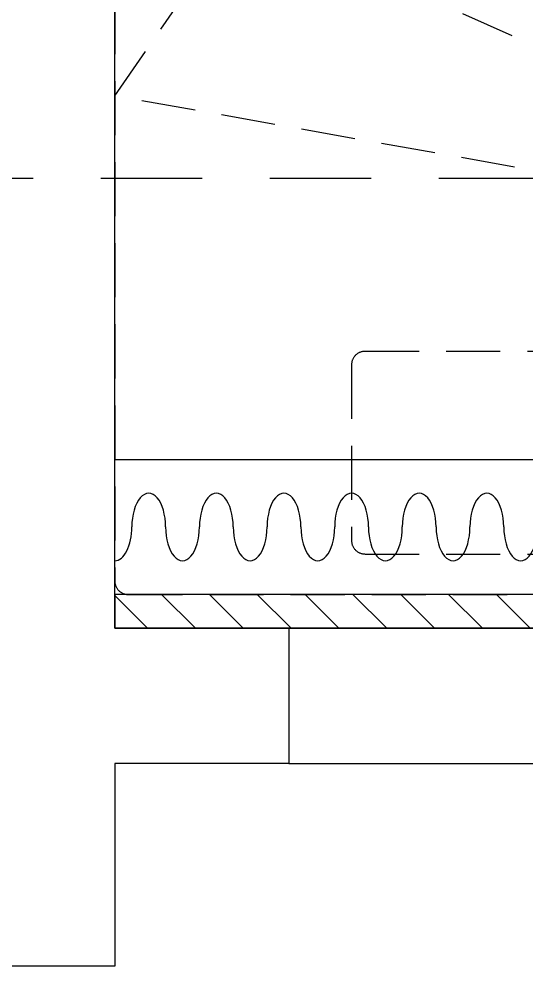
# Model space of a CAD drawing. Header units: inches. Extents: x -63256 to 33689, y -34490 to 100230.
# Drawn here: x -18902 to -18152, y -22482 to -21080 of the extents above; entities that cross this region are included whole.
import ezdxf

# ---------------------------------------------------------------- set-up
doc = ezdxf.new("R2010")
doc.units = ezdxf.units.IN
doc.header["$LTSCALE"] = 100
doc.header["$MEASUREMENT"] = 0
doc.linetypes.add('DH-HID2', pattern=[1.2, 0.8, -0.4])
doc.linetypes.add('HID', pattern=[2.5, 1.5, -1])
for name, color, linetype in [('01. F-소품', 3, 'Continuous'), ('06-LIGHT', 4, 'Continuous'), ('07-DIM WAL', 5, 'Continuous'), ('3.기호.계단선', 30, 'Continuous'), ('C-WIN', 4, 'Continuous'), ('FU-FURM', 251, 'DH-HID2'), ('도면층2', 2, 'Continuous')]:
    doc.layers.add(name, color=color, linetype=linetype)

# ---------------------------------------------------------------- blocks, each defined once
blk = doc.blocks.new('F-701')
at = {"layer": 'FU-FURM'}
for p, q in [((464, -1008), (-650, -506.5)), ((-650, -506.5), (650, -738)), ((650, -738), (464, -1008))]:
    blk.add_line(p, q, dxfattribs=at)
for points in [[(-630, -2100), (630, -2100, 0.414214), (650, -2080), (650, -20, 0.414214), (630, 0), (-630, 0, 0.414214), (-650, -20), (-650, -2080, 0.414214)], [(-280, -360), (280, -360, 0.414214), (300, -340), (300, -80, 0.414214), (280, -60), (-280, -60, 0.414214), (-300, -80), (-300, -340, 0.414214)]]:
    blk.add_lwpolyline(points, format="xyb", close=True, dxfattribs=at)
blk = doc.blocks.new('FFSFDF')
at = {"layer": '01. F-소품'}
blk.add_hatch(color=8, dxfattribs=at).paths.add_polyline_path([(1567672.9, 1746751.1), (1567679.9, 1746744.1), (1567715.3, 1746779.4), (1567679.9, 1746814.8), (1567672.9, 1746807.7), (1567701.2, 1746779.4)])
at = {"layer": '01. F-소품', "color": 8}
for p, q in [((1567672.9, 1746807.7), (1567679.9, 1746814.8)), ((1567474.8, 1746779.4), (1567701.2, 1746779.4)), ((1567672.9, 1746751.1), (1567679.9, 1746744.1))]:
    blk.add_line(p, q, dxfattribs=at)
for points in [[(1567679.9, 1746814.8), (1567715.3, 1746779.4), (1567679.9, 1746744.1)], [(1567672.9, 1746807.7), (1567701.2, 1746779.4), (1567672.9, 1746751.1)]]:
    blk.add_lwpolyline(points, dxfattribs=at)
for centre, start_param, end_param in [((1566799.8, 1746779.4), 1.570796, 4.712389), ((1566899.8, 1746779.4), 1.570796, 4.712389), ((1566999.8, 1746779.4), 1.570796, 4.712389), ((1567099.8, 1746779.4), 1.570796, 4.712389), ((1567199.8, 1746779.4), 1.570796, 4.712389), ((1567299.8, 1746779.4), 1.570796, 4.712389), ((1567399.8, 1746779.4), 1.570796, 4.712389), ((1566749.8, 1746779.4), 6.283185, 7.853982), ((1566849.8, 1746779.4), 4.712389, 7.853982), ((1566949.8, 1746779.4), 4.712389, 7.853982), ((1567049.8, 1746779.4), 4.712389, 7.853982), ((1567149.8, 1746779.4), 4.712389, 7.853982), ((1567249.8, 1746779.4), 4.712389, 7.853982), ((1567349.8, 1746779.4), 4.712389, 7.853982), ((1567449.8, 1746779.4), 4.712389, 7.853982)]:
    blk.add_ellipse(centre, major_axis=(0, -50), ratio=0.5, start_param=start_param, end_param=end_param, dxfattribs=at)
blk = doc.blocks.new('dfdadfs')
at = {"layer": 'C-WIN'}
blk.add_lwpolyline([(-16017.8, -121982.5), (-18502.8, -121982.5), (-18502.8, -122182.5), (-16017.8, -122182.5)], close=True, dxfattribs=at)
at = {"layer": '도면층2'}
for p, q in [((-18760.3, -121982.5), (-18760.3, -117532.5)), ((-18502.8, -121982.5), (-18760.3, -121982.5)), ((-18502.8, -121982.5), (-18502.8, -122182.5)), ((-18760.3, -122182.5), (-18760.3, -122482.5)), ((-18502.8, -122182.5), (-18760.3, -122182.5)), ((-18760.3, -122482.5), (-19210.3, -122482.5))]:
    blk.add_line(p, q, dxfattribs=at)

msp = doc.modelspace()

# ---------------------------------------------------------------- hatches: boundary and pattern name
at = {"layer": '3.기호.계단선'}
h = msp.add_hatch(dxfattribs=at)
h.set_pattern_fill('_USER', color=256, scale=50, angle=135, pattern_type=0)
h.set_pattern_definition([(135, (72636.96, -246196.736), (-35.355339, -35.355339), [])])
h.paths.add_polyline_path([(-15760.3, -21982.5), (-15760.3, -21932.5), (-18760.3, -21932.5), (-18760.3, -21982.5)])

# ---------------------------------------------------------------- linework, layer by layer
at = {"layer": '06-LIGHT'}
msp.add_lwpolyline([(-18760.3, -21932.5), (-18760.3, -21732.5), (-15760.3, -21732.5), (-15760.3, -21932.5)], dxfattribs=at)
at = {"layer": '3.기호.계단선', "linetype": 'HID'}
msp.add_lwpolyline([(-18131.2, -21316.8), (-20849.7, -21316.8)], dxfattribs=at)
at = {"layer": '3.기호.계단선'}
msp.add_lwpolyline([(-15760.3, -21982.5), (-15760.3, -21932.5), (-18760.3, -21932.5), (-18760.3, -21982.5), (-15760.3, -21982.5)], dxfattribs=at)

# ---------------------------------------------------------------- block references
at = {"color": 0}
msp.add_blockref('FFSFDF', (-1585510, -1768611.9), dxfattribs=at)
at = {"layer": '07-DIM WAL'}
msp.add_blockref('dfdadfs', (0, 100000), dxfattribs=at)
at = {"layer": 'FU-FURM', "rotation": 180}
msp.add_blockref('F-701', (-18110.3, -21932.5), dxfattribs=at)

doc.saveas('drawing.dxf')
